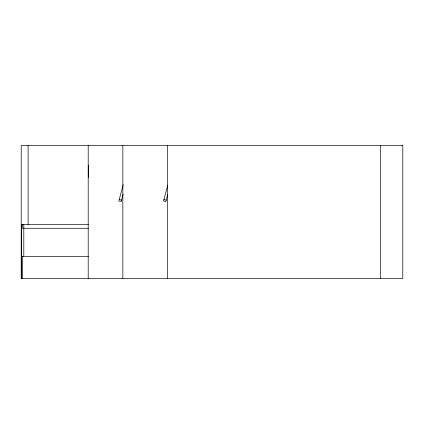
<?xml version="1.0" encoding="UTF-8"?>
<svg xmlns="http://www.w3.org/2000/svg" width="424" height="424" viewBox="0 0 424 424"><rect width="100%" height="100%" fill="white"/><g stroke="black" fill="none" stroke-linecap="round" stroke-linejoin="round"><path stroke-width="0.64" d="M123.214 184.684L118.847 200.987L121.137 201.601L123.151 194.075M167.74 185.309L163.537 200.987L165.826 201.601L167.671 194.701M88.409 224.333L21.348 224.333L21.348 256.398L88.409 256.398M88.409 228.282L22.578 228.282L22.578 224.333M163.918 199.556L166.208 200.17M119.229 199.556L121.518 200.17M380.418 145.4L380.418 278.6M167.618 145.4L167.618 278.6M122.849 145.4L122.849 278.6M88.293 165.132L88.293 177.465M88.197 145.4L88.197 278.6M28.101 145.4L28.101 224.529M23.813 224.333L23.813 256.398M22.578 256.398L22.578 278.6M21.64 256.398L21.64 278.6M402.8 145.4L21.2 145.4L21.2 278.6L402.8 278.6L402.8 145.4"/></g></svg>
